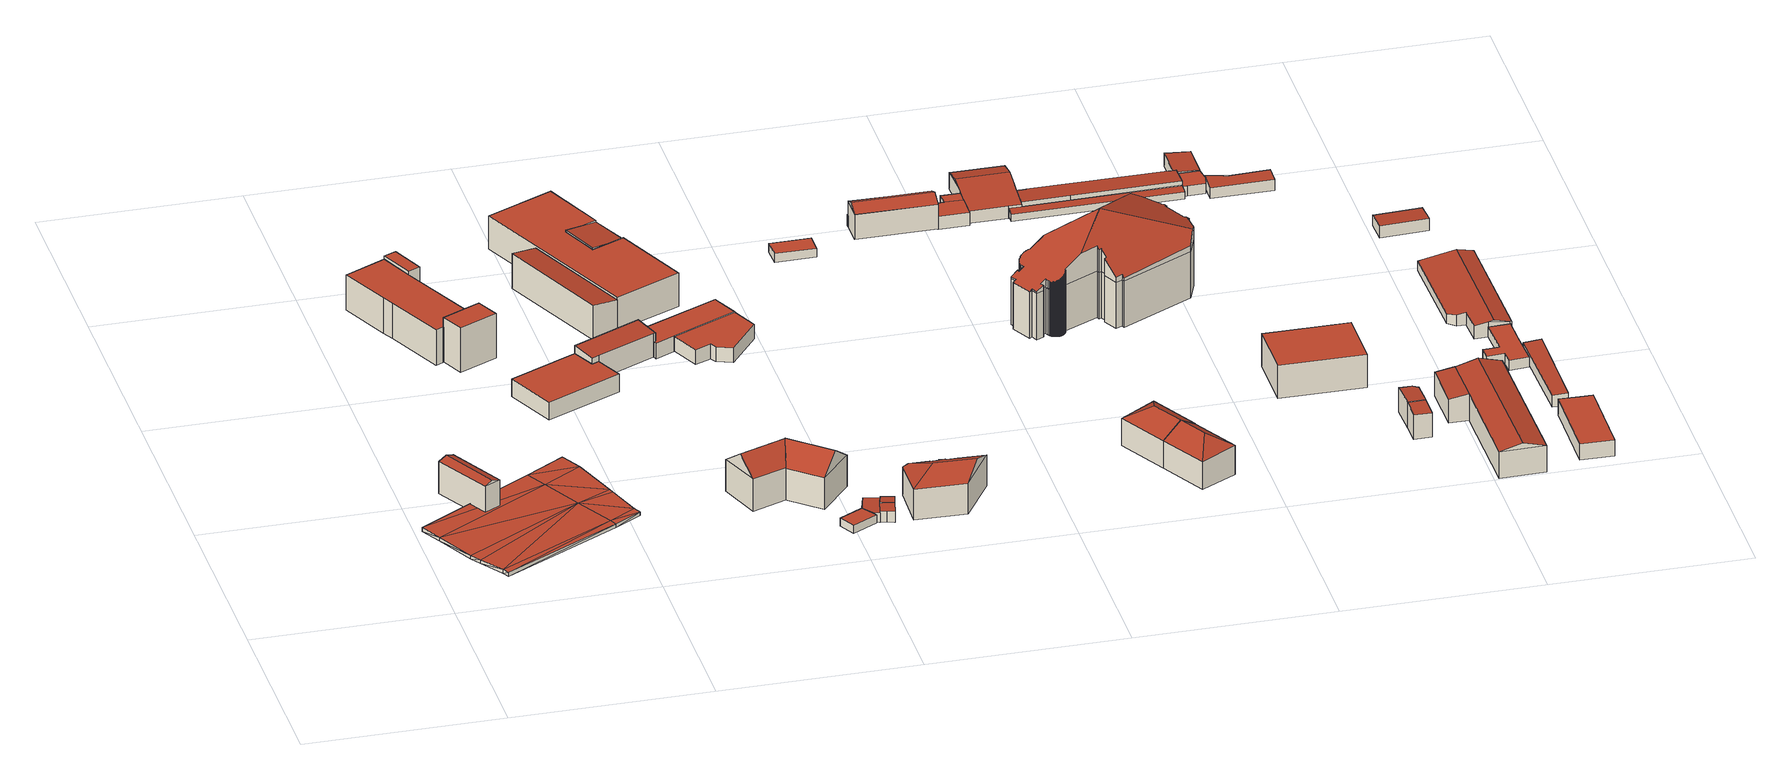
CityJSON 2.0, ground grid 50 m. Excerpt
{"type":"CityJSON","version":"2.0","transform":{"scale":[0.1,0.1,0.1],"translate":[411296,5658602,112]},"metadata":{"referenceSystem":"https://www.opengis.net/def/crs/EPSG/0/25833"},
"CityObjects":{
"building1":{"type":"Building","attributes":{"Dachtyp_tdc":"tdcGableRoof","Gemeindeschluessel":14612000,"Dachneigung":19.61,"QualitaetDacherkennung":80,"Geometrietyp2DReferenz":"3000","measuredHeight":9.45,"function":"31001_2000","roofType":"3100"},"geometry":[{"type":"Solid","lod":"2","boundaries":[[[[0,1,2,3]],[[1,4,5,2]],[[4,6,7,5]],[[6,0,3,7]],[[4,1,8]],[[0,6,9]],[[1,0,9,8]],[[6,4,8,9]],[[3,2,5,7]]]],"semantics":{"surfaces":[{"type":"WallSurface"},{"type":"RoofSurface"},{"type":"GroundSurface"}],"values":[[0,0,0,0,0,0,1,1,2]]}}]},
"building2":{"type":"Building","attributes":{"Stand_DGM":"2016","Stand_Basis-DLM":"2021","Gemeindeschluessel":"14612000","ObjektHoehe":1,"Stand_Laserscan":"2016","BodenHoehe":114.89,"Stand_3D-Stadtmodell":"2023","Geometrietyp2DReferenz":3000,"AbsoluteHoehe":115.89,"measuredHeight":1,"function":"53001_1800","roofType":"9999"},"geometry":[{"type":"MultiSurface","lod":"2","boundaries":[[[10,11,12]],[[10,12,13]],[[11,14,15]],[[11,15,12]],[[15,14,16]],[[14,17,18]],[[14,18,16]],[[17,19,20]],[[17,20,18]],[[21,22,11]],[[21,11,10]],[[22,23,14]],[[22,14,11]],[[14,23,24]],[[24,25,14]],[[14,25,17]],[[25,26,17]],[[17,26,19]],[[10,13,27]],[[10,27,28]],[[13,12,29]],[[13,29,27]],[[12,15,30]],[[12,30,29]],[[15,16,31]],[[15,31,30]],[[16,18,32]],[[16,32,31]],[[18,20,33]],[[18,33,32]],[[20,19,34]],[[20,34,33]],[[19,26,35]],[[19,35,34]],[[26,25,36]],[[26,36,35]],[[25,24,37]],[[25,37,36]],[[24,23,38]],[[24,38,37]],[[23,22,39]],[[23,39,38]],[[22,21,40]],[[22,40,39]],[[21,10,28]],[[21,28,40]],[[29,41,28]],[[27,29,28]],[[30,42,41]],[[29,30,41]],[[31,42,30]],[[32,43,42]],[[31,32,42]],[[33,34,43]],[[32,33,43]],[[41,39,40]],[[28,41,40]],[[42,38,39]],[[41,42,39]],[[37,38,42]],[[42,36,37]],[[43,36,42]],[[43,35,36]],[[34,35,43]]],"semantics":{"surfaces":[{"type":"RoofSurface"},{"type":"WallSurface"},{"type":"GroundSurface"}],"values":[0,0,0,0,0,0,0,0,0,0,0,0,0,0,0,0,0,0,1,1,1,1,1,1,1,1,1,1,1,1,1,1,1,1,1,1,1,1,1,1,1,1,1,1,1,1,2,2,2,2,2,2,2,2,2,2,2,2,2,2,2,2,2,2]}}]},
"building3":{"type":"Building","attributes":{"Dachtyp_tdc":"tdcPolyFlatRoof","Gemeindeschluessel":14612000,"Dachneigung":0,"QualitaetDacherkennung":85,"Geometrietyp2DReferenz":"3000","measuredHeight":9.42,"function":"31001_2000","roofType":"1000"},"geometry":[{"type":"Solid","lod":"2","boundaries":[[[[44,45,46,47]],[[45,48,49,46]],[[48,50,51,49]],[[50,52,53,51]],[[52,54,55,53]],[[54,56,57,55]],[[56,58,59,57]],[[58,44,47,59]],[[58,56,54,52,50,48,45,44]],[[47,46,49,51,53,55,57,59]]]],"semantics":{"surfaces":[{"type":"WallSurface"},{"type":"RoofSurface"},{"type":"GroundSurface"}],"values":[[0,0,0,0,0,0,0,0,1,2]]}}]},
"building4":{"type":"Building","attributes":{"Dachtyp_tdc":"tdcPolyFlatRoof","Gemeindeschluessel":14612000,"Dachneigung":0,"QualitaetDacherkennung":52,"Geometrietyp2DReferenz":"3000","measuredHeight":11.93,"function":"31001_2000","roofType":"1000"},"geometry":[{"type":"Solid","lod":"2","boundaries":[[[[60,61,62,63]],[[61,64,65,62]],[[64,66,67,65]],[[66,68,69,67]],[[68,60,63,69]],[[68,66,64,61,60]],[[63,62,65,67,69]]]],"semantics":{"surfaces":[{"type":"WallSurface"},{"type":"RoofSurface"},{"type":"GroundSurface"}],"values":[[0,0,0,0,0,1,2]]}}]},
"building5":{"type":"Building","attributes":{"Dachtyp_tdc":"tdcPolyFlatRoof","Gemeindeschluessel":14612000,"Dachneigung":0,"QualitaetDacherkennung":63,"Geometrietyp2DReferenz":"3000","measuredHeight":10.35,"function":"31001_2000","roofType":"1000"},"geometry":[{"type":"Solid","lod":"2","boundaries":[[[[70,71,53,55]],[[71,72,73,53]],[[72,74,75,73]],[[74,70,55,75]],[[74,72,71,70]],[[55,53,73,75]]]],"semantics":{"surfaces":[{"type":"WallSurface"},{"type":"RoofSurface"},{"type":"GroundSurface"}],"values":[[0,0,0,0,1,2]]}}]},
"building6":{"type":"Building","attributes":{"Dachtyp_tdc":"tdcPolyFlatRoof","Gemeindeschluessel":14612000,"Dachneigung":0,"QualitaetDacherkennung":86,"Geometrietyp2DReferenz":"3000","measuredHeight":4.82,"function":"31001_2000","roofType":"1000"},"geometry":[{"type":"Solid","lod":"2","boundaries":[[[[76,77,78,79]],[[77,80,81,78]],[[80,82,83,81]],[[82,84,85,83]],[[84,86,87,85]],[[86,76,79,87]],[[86,84,82,80,77,76]],[[79,78,81,83,85,87]]]],"semantics":{"surfaces":[{"type":"WallSurface"},{"type":"RoofSurface"},{"type":"GroundSurface"}],"values":[[0,0,0,0,0,0,1,2]]}}]},
"building7":{"type":"Building","attributes":{"Dachtyp_tdc":"tdcGableRoof","Gemeindeschluessel":14612000,"Dachneigung":36.83,"QualitaetDacherkennung":92,"Geometrietyp2DReferenz":"3000","measuredHeight":12.89,"function":"31001_9998","roofType":"3100"},"geometry":[{"type":"Solid","lod":"2","boundaries":[[[[88,89,90,91]],[[89,92,93,90]],[[92,94,95,93]],[[94,88,91,95]],[[92,89,96]],[[88,94,97]],[[89,88,97,96]],[[94,92,96,97]],[[91,90,93,95]]]],"semantics":{"surfaces":[{"type":"WallSurface"},{"type":"RoofSurface"},{"type":"GroundSurface"}],"values":[[0,0,0,0,0,0,1,1,2]]}}]},
"building8":{"type":"Building","attributes":{"Dachtyp_tdc":"tdcPolyFlatRoof","Gemeindeschluessel":14612000,"Dachneigung":5.26,"QualitaetDacherkennung":80,"Geometrietyp2DReferenz":"3000","measuredHeight":6.91,"function":"31001_2000","roofType":"2100"},"geometry":[{"type":"Solid","lod":"2","boundaries":[[[[98,99,100,101]],[[99,102,103,100]],[[102,104,105,103]],[[104,106,107,105]],[[106,108,109,107]],[[108,98,101,109]],[[108,106,104,102,99,98]],[[101,100,103,105,107,109]]]],"semantics":{"surfaces":[{"type":"WallSurface"},{"type":"RoofSurface"},{"type":"GroundSurface"}],"values":[[0,0,0,0,0,0,1,2]]}}]},
"building9":{"type":"Building","attributes":{"Dachtyp_tdc":"tdcPolyFlatRoof","Gemeindeschluessel":14612000,"Dachneigung":8.56,"QualitaetDacherkennung":90,"Geometrietyp2DReferenz":"3000","measuredHeight":9.34,"function":"31001_2000","roofType":"2100"},"geometry":[{"type":"Solid","lod":"2","boundaries":[[[[110,111,112,113]],[[110,114,115,111]],[[112,116,117,113]],[[111,115,116,112]],[[115,114,117,116]],[[114,110,113,117]]]],"semantics":{"surfaces":[{"type":"WallSurface"},{"type":"RoofSurface"},{"type":"GroundSurface"}],"values":[[0,1,2,0,0,0]]}}]},
"building10":{"type":"Building","attributes":{"Dachtyp_tdc":"tdcGableRoof","Gemeindeschluessel":14612000,"Dachneigung":36.32,"QualitaetDacherkennung":88,"Geometrietyp2DReferenz":"3000","measuredHeight":12.84,"function":"31001_9998","roofType":"3100"},"geometry":[{"type":"Solid","lod":"2","boundaries":[[[[118,119,120,90]],[[119,121,122,120]],[[121,123,93,122]],[[123,118,90,93]],[[121,119,124]],[[118,123,125]],[[119,118,125,124]],[[123,121,124,125]],[[90,120,122,93]]]],"semantics":{"surfaces":[{"type":"WallSurface"},{"type":"RoofSurface"},{"type":"GroundSurface"}],"values":[[0,0,0,0,0,0,1,1,2]]}}]},
"building11":{"type":"Building","attributes":{"Dachtyp_tdc":"tdcPolyFlatRoof","Gemeindeschluessel":14612000,"Dachneigung":0,"QualitaetDacherkennung":36,"Geometrietyp2DReferenz":"3000","measuredHeight":2.25,"function":"31001_9998","roofType":"1000"},"geometry":[{"type":"Solid","lod":"2","boundaries":[[[[126,127,128,129]],[[127,130,131,128]],[[130,132,133,131]],[[132,134,135,133]],[[134,126,129,135]],[[134,132,130,127,126]],[[129,128,131,133,135]]]],"semantics":{"surfaces":[{"type":"WallSurface"},{"type":"RoofSurface"},{"type":"GroundSurface"}],"values":[[0,0,0,0,0,1,2]]}}]},
"building12":{"type":"Building","attributes":{"Dachtyp_tdc":"tdcPolyFlatRoof","Gemeindeschluessel":14612000,"Dachneigung":0,"QualitaetDacherkennung":41,"Geometrietyp2DReferenz":"3000","measuredHeight":8.89,"function":"31001_2000","roofType":"1000"},"geometry":[{"type":"Solid","lod":"2","boundaries":[[[[136,137,138,139]],[[137,140,141,138]],[[140,142,112,141]],[[142,143,144,112]],[[143,145,146,144]],[[145,147,148,146]],[[147,149,150,148]],[[149,136,139,150]],[[149,147,145,143,142,140,137,136]],[[139,138,141,112,144,146,148,150]]]],"semantics":{"surfaces":[{"type":"WallSurface"},{"type":"RoofSurface"},{"type":"GroundSurface"}],"values":[[0,0,0,0,0,0,0,0,1,2]]}}]},
"building13":{"type":"Building","attributes":{"Dachtyp_tdc":"tdcPolyFlatRoof","Gemeindeschluessel":14612000,"Dachneigung":3.3,"QualitaetDacherkennung":66,"Geometrietyp2DReferenz":"3000","measuredHeight":2.5,"function":"31001_9998","roofType":"2100"},"geometry":[{"type":"Solid","lod":"2","boundaries":[[[[151,152,153,154]],[[152,155,156,153]],[[155,127,157,156]],[[155,152,151,158,159,127]],[[157,160,161,154,153,156]],[[127,159,160,157]],[[159,158,161,160]],[[158,151,154,161]]]],"semantics":{"surfaces":[{"type":"WallSurface"},{"type":"RoofSurface"},{"type":"GroundSurface"}],"values":[[0,0,0,1,2,0,0,0]]}}]},
"building14":{"type":"Building","attributes":{"Dachtyp_tdc":"tdcPolyFlatRoof","Gemeindeschluessel":14612000,"Dachneigung":5.05,"QualitaetDacherkennung":86,"Geometrietyp2DReferenz":"3000","measuredHeight":3.25,"function":"31001_9998","roofType":"2100"},"geometry":[{"type":"Solid","lod":"2","boundaries":[[[[162,163,164,165]],[[163,166,167,164]],[[166,168,169,167]],[[168,170,171,169]],[[170,162,165,171]],[[170,168,166,163,162]],[[165,164,167,169,171]]]],"semantics":{"surfaces":[{"type":"WallSurface"},{"type":"RoofSurface"},{"type":"GroundSurface"}],"values":[[0,0,0,0,0,1,2]]}}]},
"building15":{"type":"Building","attributes":{"name":"Buddhistische Andachtsstätte Giac Tue","Dachtyp_tdc":"tdcPolyFlatRoof","Gemeindeschluessel":14612000,"Dachneigung":5.62,"QualitaetDacherkennung":88,"Geometrietyp2DReferenz":"3000","measuredHeight":9.29,"function":"31001_3045","roofType":"2100"},"geometry":[{"type":"Solid","lod":"2","boundaries":[[[[172,173,174,175]],[[173,176,177,174]],[[176,178,179,177]],[[178,172,175,179]],[[178,176,173,172]],[[175,174,177,179]]]],"semantics":{"surfaces":[{"type":"WallSurface"},{"type":"RoofSurface"},{"type":"GroundSurface"}],"values":[[0,0,0,0,1,2]]}}]},
"building16":{"type":"Building","attributes":{"Dachtyp_tdc":"tdcPolyFlatRoof","Gemeindeschluessel":14612000,"Dachneigung":5.98,"QualitaetDacherkennung":60,"Geometrietyp2DReferenz":"3000","measuredHeight":3.23,"function":"31001_9998","roofType":"2100"},"geometry":[{"type":"Solid","lod":"2","boundaries":[[[[180,166,167,181]],[[166,163,164,167]],[[163,182,183,164]],[[182,180,181,183]],[[182,163,166,180]],[[181,167,164,183]]]],"semantics":{"surfaces":[{"type":"WallSurface"},{"type":"RoofSurface"},{"type":"GroundSurface"}],"values":[[0,0,0,0,1,2]]}}]},
"building17":{"type":"Building","attributes":{"Dachtyp_tdc":"tdcPolyFlatRoof","Gemeindeschluessel":14612000,"Dachneigung":0,"QualitaetDacherkennung":76,"Geometrietyp2DReferenz":"3000","measuredHeight":4.11,"function":"31001_2000","roofType":"1000"},"geometry":[{"type":"Solid","lod":"2","boundaries":[[[[184,185,107,109]],[[185,186,105,107]],[[186,187,188,105]],[[187,189,190,188]],[[189,191,192,190]],[[191,193,194,192]],[[193,184,109,194]],[[193,191,189,187,186,185,184]],[[109,107,105,188,190,192,194]]]],"semantics":{"surfaces":[{"type":"WallSurface"},{"type":"RoofSurface"},{"type":"GroundSurface"}],"values":[[0,0,0,0,0,0,0,1,2]]}}]},
"building18":{"type":"Building","attributes":{"Dachtyp_tdc":"tdcPolyFlatRoof","Gemeindeschluessel":14612000,"Dachneigung":0,"QualitaetDacherkennung":87,"Geometrietyp2DReferenz":"3000","measuredHeight":4.02,"function":"31001_2000","roofType":"1000"},"geometry":[{"type":"Solid","lod":"2","boundaries":[[[[195,196,197,198]],[[196,199,200,197]],[[199,201,202,200]],[[201,203,204,202]],[[203,205,206,204]],[[205,207,208,206]],[[207,195,198,208]],[[207,205,203,201,199,196,195]],[[198,197,200,202,204,206,208]]]],"semantics":{"surfaces":[{"type":"WallSurface"},{"type":"RoofSurface"},{"type":"GroundSurface"}],"values":[[0,0,0,0,0,0,0,1,2]]}}]},
"building19":{"type":"Building","attributes":{"Dachtyp_tdc":"tdcFreeFormRoof","Gemeindeschluessel":14612000,"Dachneigung":26.46,"QualitaetDacherkennung":82,"Geometrietyp2DReferenz":"3000","measuredHeight":11.21,"function":"31001_9998","roofType":"5000"},"geometry":[{"type":"Solid","lod":"2","boundaries":[[[[209,210,211,212]],[[210,213,214,211]],[[213,215,216,214]],[[215,217,218,216]],[[217,219,220,218]],[[219,221,222,220]],[[221,223,224,222]],[[223,225,226,224]],[[225,227,228,226]],[[227,229,230,228]],[[229,231,232,230]],[[231,209,212,232]],[[233,234,223,221]],[[219,235,233,221]],[[235,217,215,213,210,209,231,229,227,225,234,233]],[[225,223,234]],[[219,217,235]],[[212,211,214,216,218,220,222,224,226,228,230,232]]]],"semantics":{"surfaces":[{"type":"WallSurface"},{"type":"RoofSurface"},{"type":"GroundSurface"}],"values":[[0,0,0,0,0,0,0,0,0,0,0,0,1,1,1,0,0,2]]}}]},
"building20":{"type":"Building","attributes":{"Dachtyp_tdc":"tdcPolyFlatRoof","Gemeindeschluessel":14612000,"Dachneigung":0,"QualitaetDacherkennung":74,"Geometrietyp2DReferenz":"3000","measuredHeight":2.38,"function":"31001_9998","roofType":"1000"},"geometry":[{"type":"Solid","lod":"2","boundaries":[[[[236,237,238,239]],[[237,240,241,238]],[[240,242,243,241]],[[242,236,239,243]],[[242,240,237,236]],[[239,238,241,243]]]],"semantics":{"surfaces":[{"type":"WallSurface"},{"type":"RoofSurface"},{"type":"GroundSurface"}],"values":[[0,0,0,0,1,2]]}}]},
"building21":{"type":"Building","attributes":{"Gemeindeschluessel":14612000,"Geometrietyp2DReferenz":"3000","function":"31001_9998","roofType":"9999"},"children":["building21-1","building21-2"]},
"building21-1":{"type":"BuildingPart","attributes":{"Dachtyp_tdc":"tdcPolyFlatRoof","Dachneigung":0,"QualitaetDacherkennung":0,"Geometrietyp2DReferenz":"3000","measuredHeight":3,"roofType":"9999"},"parents":["building21"],"geometry":[{"type":"MultiSurface","lod":"2","boundaries":[[[244,245,246,247]],[[247,246,248,249]],[[246,245,250,248]],[[245,244,251,250]],[[249,248,250,251]],[[249,251,244,247]]],"semantics":{"surfaces":[{"type":"RoofSurface"},{"type":"WallSurface"},{"type":"GroundSurface"},{"type":"ClosureSurface","isClosure":"1","QuelleClosure":"LoD1Solid"}],"values":[0,1,1,1,2,3]}}]},
"building21-2":{"type":"BuildingPart","attributes":{"Dachtyp_tdc":"tdcGableRoof","Dachneigung":22.19,"QualitaetDacherkennung":88,"Geometrietyp2DReferenz":"3000","measuredHeight":8.11,"roofType":"3100"},"parents":["building21"],"geometry":[{"type":"MultiSurface","lod":"2","boundaries":[[[252,253,247,249,254]],[[255,256,257,251,244]],[[256,258,259,257]],[[258,252,254,259]],[[258,260,261,262]],[[263,264,261,260,265]],[[256,265,260,258]],[[255,263,265,256]],[[253,264,263,255]],[[252,262,261,264,253]],[[258,262,252]],[[254,249,251,257,259]]],"semantics":{"surfaces":[{"type":"WallSurface"},{"type":"RoofSurface"},{"type":"GroundSurface"}],"values":[0,0,0,0,1,1,0,0,0,0,0,2]}}]},
"building22":{"type":"Building","attributes":{"Dachtyp_tdc":"tdcHipAndGableRoof","Gemeindeschluessel":14612000,"Dachneigung":31.23,"QualitaetDacherkennung":86,"Geometrietyp2DReferenz":"3000","measuredHeight":10.65,"function":"31001_9998","roofType":"5000"},"geometry":[{"type":"Solid","lod":"2","boundaries":[[[[266,267,268,269]],[[267,270,271,268]],[[270,272,273,271]],[[272,266,269,273]],[[270,267,274]],[[266,272,275]],[[267,266,275,274]],[[272,270,274,275]],[[269,268,271,273]]]],"semantics":{"surfaces":[{"type":"WallSurface"},{"type":"RoofSurface"},{"type":"GroundSurface"}],"values":[[0,0,0,0,1,0,1,1,2]]}}]},
"building23":{"type":"Building","attributes":{"Dachtyp_tdc":"tdcHipAndGableRoof","Gemeindeschluessel":14612000,"Dachneigung":31.51,"QualitaetDacherkennung":86,"Geometrietyp2DReferenz":"3000","measuredHeight":10.65,"function":"31001_9998","roofType":"5000"},"geometry":[{"type":"Solid","lod":"2","boundaries":[[[[276,277,278,273]],[[277,279,280,278]],[[279,266,269,280]],[[266,276,273,269]],[[279,277,281]],[[276,266,275]],[[277,276,275,281]],[[266,279,281,275]],[[273,278,280,269]]]],"semantics":{"surfaces":[{"type":"WallSurface"},{"type":"RoofSurface"},{"type":"GroundSurface"}],"values":[[0,0,0,0,1,0,1,1,2]]}}]},
"building24":{"type":"Building","attributes":{"Gemeindeschluessel":14612000,"Geometrietyp2DReferenz":"3000","function":"31001_2000","roofType":"9999"},"children":["building24-1","building24-2"]},
"building24-1":{"type":"BuildingPart","attributes":{"Dachtyp_tdc":"tdcPolyFlatRoof","Dachneigung":0,"QualitaetDacherkennung":95,"Geometrietyp2DReferenz":"3000","measuredHeight":3.41,"roofType":"1000"},"parents":["building24"],"geometry":[{"type":"MultiSurface","lod":"2","boundaries":[[[282,283,284,285]],[[283,286,287,284]],[[286,288,289,287]],[[290,282,285,291]],[[290,288,286,283,282]],[[285,284,287,289,291]]],"semantics":{"surfaces":[{"type":"WallSurface"},{"type":"RoofSurface"},{"type":"GroundSurface"}],"values":[0,0,0,0,1,2]}}]},
"building24-2":{"type":"BuildingPart","attributes":{"Dachtyp_tdc":"tdcPolyFlatRoof","Dachneigung":0,"QualitaetDacherkennung":83,"Geometrietyp2DReferenz":"3000","measuredHeight":3.45,"roofType":"1000"},"parents":["building24"],"geometry":[{"type":"MultiSurface","lod":"2","boundaries":[[[292,293,294,295]],[[293,290,291,294]],[[296,297,289,288]],[[296,298,299,297]],[[298,292,295,299]],[[298,296,288,290,293,292]],[[295,294,291,289,297,299]]],"semantics":{"surfaces":[{"type":"WallSurface"},{"type":"RoofSurface"},{"type":"GroundSurface"}],"values":[0,0,0,0,0,1,2]}}]},
"building25":{"type":"Building","attributes":{"Dachtyp_tdc":"tdcFreeFormRoof","Gemeindeschluessel":14612000,"Dachneigung":10.6,"QualitaetDacherkennung":68,"Geometrietyp2DReferenz":"3000","measuredHeight":5.5,"function":"31001_2000","roofType":"5000"},"geometry":[{"type":"Solid","lod":"2","boundaries":[[[[300,301,302,303]],[[301,304,305,302]],[[304,306,307,305]],[[306,308,309,307]],[[308,310,311,309]],[[310,312,313,311]],[[312,314,315,313]],[[314,316,317,315]],[[318,319,306,304]],[[308,319,318,301,300,288,316,314,312,310]],[[316,288,320,317]],[[288,300,303,320]],[[304,301,318]],[[308,306,319]],[[317,320,303,302,305,307,309,311,313,315]]]],"semantics":{"surfaces":[{"type":"WallSurface"},{"type":"RoofSurface"},{"type":"GroundSurface"}],"values":[[0,0,0,0,0,0,0,0,1,1,0,0,0,0,2]]}}]},
"building26":{"type":"Building","attributes":{"name":"St. Petri","Dachtyp_tdc":"tdcFreeFormRoof","Gemeindeschluessel":14612000,"Dachneigung":22.37,"QualitaetDacherkennung":3,"Geometrietyp2DReferenz":"3000","measuredHeight":24.39,"function":"31001_3041","roofType":"5000"},"geometry":[{"type":"Solid","lod":"2","boundaries":[[[[321,322,323,324]],[[322,325,326,323]],[[325,327,328,326]],[[327,329,330,328]],[[329,331,332,330]],[[331,333,334,332]],[[333,335,336,334]],[[335,337,338,336]],[[337,339,340,338]],[[339,341,342,340]],[[343,344,345,346,347,348,349,350,351,352,353,354,355,356,357,358,359,360,361,362,363,364,365,366,367,368,369,370,371,372,373,374,375,376,377,378,379,380,381,382,383,384,385,386,387,388,389,390,391,392,393,394,395,396,397,398,399,400,401,402,403,404,405,406,407,408,409,410,411,412,413,414,415,416,417,418,419,420,421,422]],[[423,424,425,426,379,378,427,428,429,430,431,432]],[[433,434,435,436,437,438,439,440,427,378,441,442,443]],[[377,444,445,446,447,448,449,450,451,452,441,378]],[[453,442,441,452,454]],[[454,452,451,455]],[[455,451,450,456]],[[456,450,449,457]],[[457,449,448,458]],[[458,448,447,459]],[[459,447,446,460]],[[460,446,445,461]],[[461,445,444,462]],[[462,444,377,376,463]],[[464,433,443,465]],[[465,443,442,453]],[[337,428,427,440,339]],[[339,440,439,341]],[[341,439,438,466]],[[466,438,437,467]],[[467,437,436,468]],[[468,436,435,469]],[[469,435,434,470]],[[470,434,433,464]],[[327,423,432,329]],[[329,432,431,331]],[[331,431,430,333]],[[333,430,429,335]],[[335,429,428,337]],[[471,380,379,426,321]],[[321,426,425,322]],[[322,425,424,325]],[[325,424,423,327]],[[472,343,422,473]],[[473,422,421,474]],[[474,421,420,475]],[[475,420,419,476]],[[476,419,418,477]],[[477,418,417]],[[416,415,478]],[[478,415,414,479]],[[479,414,413,480]],[[480,413,412,481]],[[481,412,411,482]],[[482,411,410,483]],[[483,410,409,484]],[[484,409,408,485]],[[485,408,407,486]],[[487,406,405,488]],[[486,407,406,487]],[[488,405,404,489]],[[489,404,403,490]],[[490,403,402,491]],[[491,402,401,492]],[[492,401,400,493]],[[493,400,399,494]],[[494,399,398,495]],[[495,398,397,496]],[[496,397,396,497]],[[497,396,395,498]],[[498,395,394,499]],[[499,394,393,500]],[[500,393,392,501]],[[501,392,391,502]],[[502,391,390,503]],[[503,390,389,504]],[[504,389,388,505]],[[505,388,387,506]],[[506,387,386,507]],[[507,386,385,508]],[[508,385,384,509]],[[509,384,383,510]],[[510,383,382,511]],[[511,382,381,512]],[[512,381,380,471]],[[463,376,375,513]],[[513,375,374,514]],[[514,374,373,515]],[[515,373,372,516]],[[516,372,371,517]],[[517,371,370,518]],[[518,370,369,519]],[[519,369,368,520]],[[520,368,367,521]],[[521,367,366,522]],[[522,366,365,523]],[[523,365,364,524]],[[524,364,363,525]],[[525,363,362,526]],[[526,362,361,527]],[[527,361,360,528]],[[528,360,359,529]],[[529,359,358,530]],[[530,358,357,531]],[[531,357,356,532]],[[532,356,355,533]],[[533,355,354,534]],[[534,354,353,535]],[[535,353,352,536]],[[536,352,351,537]],[[537,351,350,538]],[[538,350,349,539]],[[539,349,348,540]],[[540,348,347,541]],[[541,347,346,542]],[[542,346,345,543]],[[543,345,344,544]],[[544,344,343,472]],[[342,545,546,547,548,549,550,551,552,553,554,555,556,557,558,559,560,561,562,563,564,565,566,567,568,569,570,571,572,573,574,575,576,577,578,579,580,581,582,583,584,585,586,587,588,589,590,591,592,593,594,595,596,597,598,599,600,601,602,603,604,605,606,607,608,609,610,611,612,613,614,615,616,617,618,619,620,621,622,623,624,625,626,627,628,629,630,631,632,633,634,635,636,637,638,324,323,326,328,330,332,334,336,338,340]],[[341,466,545,342]],[[466,467,546,545]],[[467,468,547,546]],[[468,469,548,547]],[[469,470,549,548]],[[470,464,550,549]],[[464,465,551,550]],[[465,453,552,551]],[[453,454,553,552]],[[454,455,554,553]],[[455,456,555,554]],[[456,457,556,555]],[[457,458,557,556]],[[458,459,558,557]],[[459,460,559,558]],[[460,461,560,559]],[[461,462,561,560]],[[462,463,562,561]],[[463,513,563,562]],[[513,514,564,563]],[[514,515,565,564]],[[515,516,566,565]],[[516,517,567,566]],[[517,518,568,567]],[[518,519,569,568]],[[519,520,570,569]],[[520,521,571,570]],[[521,522,572,571]],[[522,523,573,572]],[[523,524,574,573]],[[524,525,575,574]],[[525,526,576,575]],[[526,527,577,576]],[[527,528,578,577]],[[528,529,579,578]],[[529,530,580,579]],[[530,531,581,580]],[[531,532,582,581]],[[532,533,583,582]],[[533,534,584,583]],[[534,535,585,584]],[[535,536,586,585]],[[536,537,587,586]],[[537,538,588,587]],[[538,539,589,588]],[[539,540,590,589]],[[540,541,591,590]],[[541,542,592,591]],[[542,543,593,592]],[[543,544,594,593]],[[544,472,595,594]],[[472,473,596,595]],[[473,474,597,596]],[[474,475,598,597]],[[475,476,599,598]],[[476,477,600,599]],[[477,417,601,600]],[[417,416,602,601]],[[416,478,603,602]],[[478,479,604,603]],[[479,480,605,604]],[[480,481,606,605]],[[481,482,607,606]],[[482,483,608,607]],[[483,484,609,608]],[[484,485,610,609]],[[485,486,611,610]],[[486,487,612,611]],[[487,488,613,612]],[[488,489,614,613]],[[489,490,615,614]],[[490,491,616,615]],[[491,492,617,616]],[[492,493,618,617]],[[493,494,619,618]],[[494,495,620,619]],[[495,496,621,620]],[[496,497,622,621]],[[497,498,623,622]],[[498,499,624,623]],[[499,500,625,624]],[[500,501,626,625]],[[501,502,627,626]],[[502,503,628,627]],[[503,504,629,628]],[[504,505,630,629]],[[505,506,631,630]],[[506,507,632,631]],[[507,508,633,632]],[[508,509,634,633]],[[509,510,635,634]],[[510,511,636,635]],[[511,512,637,636]],[[512,471,638,637]],[[471,321,324,638]]]],"semantics":{"surfaces":[{"type":"WallSurface"},{"type":"RoofSurface"},{"type":"GroundSurface"}],"values":[[0,0,0,0,0,0,0,0,0,0,1,1,1,1,0,0,0,0,0,0,0,0,0,0,0,0,0,0,0,0,0,0,0,0,0,0,0,0,0,0,0,0,0,0,0,0,0,0,0,0,0,0,0,0,0,0,0,0,0,0,0,0,0,0,0,0,0,0,0,0,0,0,0,0,0,0,0,0,0,0,0,0,0,0,0,0,0,0,0,0,0,0,0,0,0,0,0,0,0,0,0,0,0,0,0,0,0,0,0,0,0,0,0,0,0,0,0,0,2,0,0,0,0,0,0,0,0,0,0,0,0,0,0,0,0,0,0,0,0,0,0,0,0,0,0,0,0,0,0,0,0,0,0,0,0,0,0,0,0,0,0,0,0,0,0,0,0,0,0,0,0,0,0,0,0,0,0,0,0,0,0,0,0,0,0,0,0,0,0,0,0,0,0,0,0,0,0,0,0,0,0,0,0,0,0,0,0,0,0,0,0,0,0,0]]}}]},
"building27":{"type":"Building","attributes":{"Dachtyp_tdc":"tdcPolyFlatRoof","Gemeindeschluessel":14612000,"Dachneigung":6.14,"QualitaetDacherkennung":76,"Geometrietyp2DReferenz":"3000","measuredHeight":2.26,"function":"31001_2000","roofType":"2100"},"geometry":[{"type":"Solid","lod":"2","boundaries":[[[[639,640,641,642]],[[640,643,644,641]],[[643,645,646,644]],[[645,647,648,646]],[[647,649,650,648]],[[649,639,642,650]],[[649,647,645,643,640,639]],[[642,641,644,646,648,650]]]],"semantics":{"surfaces":[{"type":"WallSurface"},{"type":"RoofSurface"},{"type":"GroundSurface"}],"values":[[0,0,0,0,0,0,1,2]]}}]},
"building28":{"type":"Building","attributes":{"Gemeindeschluessel":14612000,"Geometrietyp2DReferenz":"3000","function":"31001_2000","roofType":"9999"},"children":["building28-1","building28-2"]},
"building28-1":{"type":"BuildingPart","attributes":{"Dachtyp_tdc":"tdcPolyFlatRoof","Dachneigung":4.06,"QualitaetDacherkennung":68,"Geometrietyp2DReferenz":"3000","measuredHeight":3.73,"roofType":"2100"},"parents":["building28"],"geometry":[{"type":"MultiSurface","lod":"2","boundaries":[[[651,652,653,654]],[[652,655,656,653]],[[655,657,658,656]],[[657,659,660,658]],[[659,661,660]],[[662,663,664,665,666]],[[663,667,668,664]],[[667,651,654,668]],[[667,663,662,659,657,655,652,651]],[[654,653,656,658,660,665,664,668]]],"semantics":{"surfaces":[{"type":"WallSurface"},{"type":"RoofSurface"},{"type":"GroundSurface"}],"values":[0,0,0,0,0,0,0,0,1,2]}}]},
"building28-2":{"type":"BuildingPart","attributes":{"Dachtyp_tdc":"tdcPolyFlatRoof","Dachneigung":0,"QualitaetDacherkennung":0,"Geometrietyp2DReferenz":"3000","measuredHeight":3,"roofType":"9999"},"parents":["building28"],"geometry":[{"type":"MultiSurface","lod":"2","boundaries":[[[661,666,669,670,671]],[[671,670,672,673]],[[670,669,674,672]],[[669,666,665,674]],[[661,671,673,660]],[[673,672,674,665,660]],[[660,665,666,661]]],"semantics":{"surfaces":[{"type":"RoofSurface"},{"type":"WallSurface"},{"type":"GroundSurface"},{"type":"ClosureSurface","isClosure":"1","QuelleClosure":"LoD1Solid"}],"values":[0,1,1,1,1,2,3]}}]},
"building29":{"type":"Building","attributes":{"Dachtyp_tdc":"tdcPolyFlatRoof","Gemeindeschluessel":14612000,"Dachneigung":0,"QualitaetDacherkennung":78,"Geometrietyp2DReferenz":"3000","measuredHeight":8.88,"function":"31001_2000","roofType":"1000"},"geometry":[{"type":"Solid","lod":"2","boundaries":[[[[675,676,677,678]],[[676,679,680,677]],[[679,681,682,680]],[[681,675,678,682]],[[681,679,676,675]],[[678,677,680,682]]]],"semantics":{"surfaces":[{"type":"WallSurface"},{"type":"RoofSurface"},{"type":"GroundSurface"}],"values":[[0,0,0,0,1,2]]}}]},
"building30":{"type":"Building","attributes":{"Dachtyp_tdc":"tdcPolyFlatRoof","Gemeindeschluessel":14612000,"Dachneigung":4.47,"QualitaetDacherkennung":93,"Geometrietyp2DReferenz":"3000","measuredHeight":6.92,"function":"31001_2000","roofType":"2100"},"geometry":[{"type":"Solid","lod":"2","boundaries":[[[[683,684,685,686]],[[684,687,688,685]],[[687,689,690,688]],[[689,683,686,690]],[[689,687,684,683]],[[686,685,688,690]]]],"semantics":{"surfaces":[{"type":"WallSurface"},{"type":"RoofSurface"},{"type":"GroundSurface"}],"values":[[0,0,0,0,1,2]]}}]},
"building31":{"type":"Building","attributes":{"Dachtyp_tdc":"tdcPolyFlatRoof","Gemeindeschluessel":14612000,"Dachneigung":3.32,"QualitaetDacherkennung":89,"Geometrietyp2DReferenz":"3000","measuredHeight":6.92,"function":"31001_2000","roofType":"2100"},"geometry":[{"type":"Solid","lod":"2","boundaries":[[[[691,692,693,690]],[[692,694,695,693]],[[694,696,697,695]],[[696,698,686,697]],[[698,691,690,686]],[[698,696,694,692,691]],[[690,693,695,697,686]]]],"semantics":{"surfaces":[{"type":"WallSurface"},{"type":"RoofSurface"},{"type":"GroundSurface"}],"values":[[0,0,0,0,0,1,2]]}}]},
"building32":{"type":"Building","attributes":{"Dachtyp_tdc":"tdcPolyFlatRoof","Gemeindeschluessel":14612000,"Dachneigung":0,"QualitaetDacherkennung":88,"Geometrietyp2DReferenz":"3000","measuredHeight":2.72,"function":"31001_2000","roofType":"1000"},"geometry":[{"type":"Solid","lod":"2","boundaries":[[[[699,700,701,702]],[[700,703,704,701]],[[703,705,706,704]],[[705,707,708,706]],[[707,709,710,708]],[[709,699,702,710]],[[709,707,705,703,700,699]],[[702,701,704,706,708,710]]]],"semantics":{"surfaces":[{"type":"WallSurface"},{"type":"RoofSurface"},{"type":"GroundSurface"}],"values":[[0,0,0,0,0,0,1,2]]}}]},
"building33":{"type":"Building","attributes":{"Gemeindeschluessel":14612000,"Geometrietyp2DReferenz":"3000","function":"31001_2000","roofType":"9999"},"children":["building33-1","building33-2"]},
"building33-1":{"type":"BuildingPart","attributes":{"Dachtyp_tdc":"tdcPolyFlatRoof","Dachneigung":9.15,"QualitaetDacherkennung":97,"Geometrietyp2DReferenz":"3000","measuredHeight":7.14,"roofType":"2100"},"parents":["building33"],"geometry":[{"type":"MultiSurface","lod":"2","boundaries":[[[711,712,713,714,715]],[[712,716,717,713]],[[716,718,719,720,717]],[[718,716,712,711]],[[714,713,717,720]]],"semantics":{"surfaces":[{"type":"WallSurface"},{"type":"RoofSurface"},{"type":"GroundSurface"}],"values":[0,0,0,1,2]}}]},
"building33-2":{"type":"BuildingPart","attributes":{"Dachtyp_tdc":"tdcGableRoof","Dachneigung":14.37,"QualitaetDacherkennung":91,"Geometrietyp2DReferenz":"3000","measuredHeight":8.55,"roofType":"3100"},"parents":["building33"],"geometry":[{"type":"MultiSurface","lod":"2","boundaries":[[[721,722,723,724]],[[722,715,714,723]],[[719,725,726,720]],[[725,721,724,726]],[[721,725,727,728]],[[719,715,722,728,727]],[[727,725,719]],[[721,728,722]],[[724,723,714,720,726]]],"semantics":{"surfaces":[{"type":"WallSurface"},{"type":"RoofSurface"},{"type":"GroundSurface"}],"values":[0,0,0,0,1,1,0,0,2]}}]},
"building34":{"type":"Building","attributes":{"Dachtyp_tdc":"tdcPolyFlatRoof","Gemeindeschluessel":14612000,"Dachneigung":3.51,"QualitaetDacherkennung":81,"Geometrietyp2DReferenz":"3000","measuredHeight":3.33,"function":"31001_2000","roofType":"2100"},"geometry":[{"type":"Solid","lod":"2","boundaries":[[[[729,730,731,732]],[[730,733,734,731]],[[733,735,736,734]],[[735,737,738,736]],[[737,729,732,738]],[[737,735,733,730,729]],[[732,731,734,736,738]]]],"semantics":{"surfaces":[{"type":"WallSurface"},{"type":"RoofSurface"},{"type":"GroundSurface"}],"values":[[0,0,0,0,0,1,2]]}}]},
"building35":{"type":"Building","attributes":{"Dachtyp_tdc":"tdcPolyFlatRoof","Gemeindeschluessel":14612000,"Dachneigung":5.33,"QualitaetDacherkennung":74,"Geometrietyp2DReferenz":"3000","measuredHeight":3.36,"function":"31001_2000","roofType":"2100"},"geometry":[{"type":"Solid","lod":"2","boundaries":[[[[739,740,741,742]],[[740,743,744,741]],[[743,745,746,744]],[[745,747,748,746]],[[747,739,742,748]],[[747,745,743,740,739]],[[742,741,744,746,748]]]],"semantics":{"surfaces":[{"type":"WallSurface"},{"type":"RoofSurface"},{"type":"GroundSurface"}],"values":[[0,0,0,0,0,1,2]]}}]},
"building36":{"type":"Building","attributes":{"Dachtyp_tdc":"tdcPolyFlatRoof","Gemeindeschluessel":14612000,"Dachneigung":0,"QualitaetDacherkennung":35,"Geometrietyp2DReferenz":"3000","measuredHeight":4.43,"function":"31001_2000","roofType":"1000"},"geometry":[{"type":"Solid","lod":"2","boundaries":[[[[749,750,751,752]],[[750,753,754,751]],[[753,755,756,754]],[[755,757,758,756]],[[757,749,752,758]],[[757,755,753,750,749]],[[752,751,754,756,758]]]],"semantics":{"surfaces":[{"type":"WallSurface"},{"type":"RoofSurface"},{"type":"GroundSurface"}],"values":[[0,0,0,0,0,1,2]]}}]},
"building37":{"type":"Building","attributes":{"Dachtyp_tdc":"tdcPolyFlatRoof","Gemeindeschluessel":14612000,"Dachneigung":0,"QualitaetDacherkennung":55,"Geometrietyp2DReferenz":"3000","measuredHeight":2.75,"function":"31001_2000","roofType":"1000"},"geometry":[{"type":"Solid","lod":"2","boundaries":[[[[759,760,761,762]],[[760,763,764,761]],[[763,765,766,764]],[[765,767,768,766]],[[767,769,770,768]],[[769,771,772,770]],[[771,773,774,772]],[[773,775,776,774]],[[775,759,762,776]],[[775,773,771,769,767,765,763,760,759]],[[762,761,764,766,768,770,772,774,776]]]],"semantics":{"surfaces":[{"type":"WallSurface"},{"type":"RoofSurface"},{"type":"GroundSurface"}],"values":[[0,0,0,0,0,0,0,0,0,1,2]]}}]},
"building38":{"type":"Building","attributes":{"Dachtyp_tdc":"tdcPolyFlatRoof","Gemeindeschluessel":14612000,"Dachneigung":4.26,"QualitaetDacherkennung":79,"Geometrietyp2DReferenz":"3000","measuredHeight":3.41,"function":"31001_2000","roofType":"2100"},"geometry":[{"type":"Solid","lod":"2","boundaries":[[[[777,778,779,780]],[[778,781,782,779]],[[781,783,784,782]],[[783,777,780,784]],[[783,781,778,777]],[[780,779,782,784]]]],"semantics":{"surfaces":[{"type":"WallSurface"},{"type":"RoofSurface"},{"type":"GroundSurface"}],"values":[[0,0,0,0,1,2]]}}]},
"building39":{"type":"Building","attributes":{"Dachtyp_tdc":"tdcFreeFormRoof","Gemeindeschluessel":14612000,"Dachneigung":10.53,"QualitaetDacherkennung":75,"Geometrietyp2DReferenz":"3000","measuredHeight":4.3,"function":"31001_2000","roofType":"5000"},"geometry":[{"type":"Solid","lod":"2","boundaries":[[[[785,786,787,768]],[[786,788,789,787]],[[788,790,791,789]],[[790,792,793,791]],[[792,794,795,793]],[[794,796,797,795]],[[796,798,799,797]],[[798,800,770,799]],[[800,785,768,770]],[[800,798,796,801,802]],[[785,802,801,794,792,790,788,786]],[[796,794,801]],[[785,800,802]],[[768,787,789,791,793,795,797,799,770]]]],"semantics":{"surfaces":[{"type":"WallSurface"},{"type":"RoofSurface"},{"type":"GroundSurface"}],"values":[[0,0,0,0,0,0,0,0,0,1,1,0,0,2]]}}]},
"building40":{"type":"Building","attributes":{"Dachtyp_tdc":"tdcPolyFlatRoof","Gemeindeschluessel":14612000,"Dachneigung":4.23,"QualitaetDacherkennung":85,"Geometrietyp2DReferenz":"3000","measuredHeight":3.25,"function":"31001_2000","roofType":"2100"},"geometry":[{"type":"Solid","lod":"2","boundaries":[[[[803,804,805,806]],[[804,807,808,805]],[[807,809,810,808]],[[809,803,806,810]],[[809,807,804,803]],[[806,805,808,810]]]],"semantics":{"surfaces":[{"type":"WallSurface"},{"type":"RoofSurface"},{"type":"GroundSurface"}],"values":[[0,0,0,0,1,2]]}}]}
},
"vertices":[
[168,378,107],[92,518,107],[92,518,21],[168,378,21],[133,540,107],[133,540,21],[209,400,107],[209,400,21],[113,529,115],[188,389,115],
[307,520,39],[335,467,39],[433,527,39],[405,580,39],[389,365,39],[475,406,39],[479,395,39],[442,267,39],[508,307,39],[451,249,39],[518,289,39],[8,343,39],[36,290,39],[86,190,39],[103,165,39],[143,108,39],[152,91,39],[405,580,29],[307,520,29],[433,527,29],[475,406,29],[479,395,29],[508,307,29],[518,289,29],[451,249,29],[152,91,29],[143,108,29],[103,165,29],[86,190,29],[36,290,29],[8,343,29],[335,467,29],[389,365,29],[442,267,29],
[238,1115,104],[171,1260,104],[171,1260,9],[238,1115,9],[157,1289,104],[157,1289,9],[98,1415,104],[98,1415,9],[202,1464,104],[202,1464,9],[240,1379,104],[240,1379,9],[341,1163,104],[341,1163,9],[258,1124,104],[258,1124,9],
[285,1066,130],[258,1124,130],[258,1124,11],[285,1066,11],[341,1163,130],[341,1163,11],[355,1169,130],[355,1169,11],[382,1111,130],[382,1111,11],
[240,1379,113],[202,1464,113],[233,1477,113],[233,1477,9],[270,1393,113],[270,1393,9],
[431,802,58],[373,929,58],[373,929,10],[431,802,10],[544,1007,58],[544,1007,10],[571,949,58],[571,949,10],[589,958,58],[589,958,10],[621,888,58],[621,888,10],
[747,378,97],[901,435,97],[901,435,12],[747,378,12],[872,303,99],[872,303,12],[786,271,99],[786,271,12],[886,366,141],[767,322,141],
[589,958,73],[571,949,73],[571,949,9],[589,958,9],[544,1007,79],[544,1007,9],[717,1087,79],[717,1087,9],[744,1028,73],[744,1028,9],[739,1026,73],[739,1026,9],
[562,1445,93],[687,1165,93],[687,1165,10],[562,1445,10],[498,1416,104],[622,1136,104],[622,1136,10],[498,1416,10],
[901,435,96],[1026,329,96],[1026,329,12],[949,238,97],[949,238,12],[872,303,97],[987,283,140],[887,369,140],
[965,156,33],[1026,188,33],[1026,188,11],[965,156,11],[1047,157,33],[1047,157,11],[1052,149,33],[1052,149,11],[987,115,33],[987,115,11],
[686,1395,99],[769,1431,99],[769,1431,10],[686,1395,10],[854,1239,99],[854,1239,10],[687,1165,99],[490,1607,99],[490,1607,10],[658,1682,99],[658,1682,10],[727,1525,99],[727,1525,10],[646,1490,99],[646,1490,10],
[1069,189,35],[1061,153,35],[1061,153,10],[1069,189,10],[1047,157,34],[1047,157,10],[1026,188,10],[1078,221,35],[1039,233,33],[1039,233,10],[1078,221,10],
[1061,153,38],[1069,189,41],[1069,189,9],[1061,153,9],[1103,181,41],[1103,181,9],[1095,144,38],[1095,144,9],[1077,150,38],[1077,150,9],
[769,1431,95],[686,1395,104],[686,1395,11],[769,1431,11],[646,1490,104],[646,1490,11],[727,1525,95],[727,1525,11],
[1111,213,38],[1111,213,9],[1078,221,38],[1078,221,9],
[739,1026,51],[744,1028,51],[717,1087,51],[926,1181,51],[926,1181,9],[956,1114,51],[956,1114,9],[792,1040,51],[792,1040,9],[743,1017,51],[743,1017,9],
[873,969,50],[865,984,50],[865,984,10],[873,969,10],[825,967,50],[825,967,10],[792,1040,50],[792,1040,10],[956,1114,50],[956,1114,10],[986,1048,50],[986,1048,10],[913,954,50],[913,954,10],
[1249,278,83],[1249,265,89],[1249,265,8],[1249,278,8],[1276,264,89],[1276,264,8],[1275,261,91],[1275,261,8],[1344,258,91],[1344,258,8],[1270,141,91],[1270,141,8],[1140,145,91],[1140,145,8],[1144,265,84],[1144,265,8],[1208,263,91],[1208,263,8],[1208,266,89],[1208,266,8],[1233,266,89],[1233,266,8],[1233,278,83],[1233,278,8],[1202,204,120],[1157,264,91],[1308,200,120],
[1220,1377,36],[1119,1377,36],[1119,1377,12],[1220,1377,12],[1118,1427,36],[1118,1427,12],[1220,1427,36],[1220,1427,12],
[1423,1494,42],[1423,1502,42],[1326,1502,42],[1326,1494,42],[1326,1502,12],[1326,1494,12],[1423,1502,12],[1423,1494,12],
[1326,1434,79],[1326,1494,79],[1326,1434,12],[1423,1494,79],[1527,1494,79],[1527,1494,12],[1527,1433,79],[1527,1433,12],[1527,1467,93],[1326,1467,93],[1326,1434,80],[1423,1494,81],[1326,1494,82],[1527,1494,81],
[1761,230,85],[1693,355,85],[1693,355,12],[1761,230,12],[1783,404,91],[1783,404,12],[1851,279,91],[1851,279,12],[1767,335,119],[1810,256,119],
[1851,279,90],[1916,159,90],[1916,159,12],[1826,111,85],[1826,111,12],[1849,184,119],
[1556,1526,46],[1604,1525,46],[1604,1525,11],[1556,1526,11],[1604,1520,46],[1604,1520,11],[1604,1493,46],[1604,1493,11],[1557,1494,46],[1557,1494,11],
[1527,1433,46],[1527,1494,46],[1527,1494,11],[1527,1433,11],[1603,1452,46],[1603,1452,11],[1603,1432,46],[1603,1432,11],
[1604,1520,51],[1604,1525,52],[1604,1525,5],[1604,1520,5],[1601,1619,49],[1601,1619,5],[1734,1618,49],[1734,1618,5],[1733,1519,51],[1733,1519,5],[1733,1515,50],[1733,1515,5],[1733,1451,38],[1733,1451,5],[1701,1452,39],[1701,1452,5],[1603,1452,38],[1603,1452,5],[1603,1568,60],[1734,1568,60],[1604,1493,5],
[1730,1060,135],[1727,1067,135],[1727,1067,10],[1730,1060,10],[1732,1070,135],[1732,1070,10],[1726,1082,135],[1726,1082,10],[1721,1079,135],[1721,1079,10],[1702,1116,135],[1702,1116,10],[1718,1124,135],[1718,1124,10],[1714,1131,135],[1714,1131,10],[1893,1220,135],[1893,1220,10],[1956,1202,135],[1956,1202,10],[2000,1172,135],[2000,1172,10],[1655,896,156],[1657,895,156],[1658,893,156],[1659,892,156],[1660,891,156],[1661,889,157],[1663,888,157],[1665,887,158],[1666,886,158],[1668,886,159],[1670,885,159],[1671,885,160],[1673,884,161],[1675,884,162],[1677,884,162],[1679,884,163],[1680,884,164],[1682,885,165],[1684,885,166],[1685,886,167],[1687,887,168],[1688,888,168],[1690,889,169],[1691,890,170],[1692,891,171],[1693,893,172],[1694,894,172],[1695,895,173],[1696,897,174],[1697,898,174],[1697,900,175],[1698,902,176],[1698,903,176],[1698,904,176],[1742,926,201],[1812,1028,254],[1679,1034,197],[1642,1016,176],[1640,1017,175],[1638,1017,175],[1636,1017,174],[1635,1017,173],[1633,1017,173],[1631,1017,172],[1630,1017,171],[1628,1016,170],[1626,1016,169],[1625,1015,168],[1623,1014,168],[1622,1013,167],[1620,1013,166],[1619,1011,165],[1617,1010,164],[1616,1008,163],[1615,1006,162],[1614,1005,161],[1613,1004,161],[1612,1002,160],[1612,1000,159],[1611,999,159],[1611,997,158],[1610,995,158],[1610,994,157],[1610,992,157],[1610,990,157],[1611,989,156],[1611,987,156],[1612,984,156],[1616,975,156],[1603,968,149],[1601,974,149],[1583,965,139],[1591,949,139],[1583,945,135],[1609,893,135],[1616,897,139],[1624,882,139],[1642,891,149],[1638,899,149],[1651,906,156],[1726,1082,182],[1732,1070,193],[1727,1067,193],[1730,1060,199],[1933,1209,176],[1893,1220,152],[1714,1131,143],[1718,1124,150],[1702,1116,149],[1721,1079,182],[2045,1098,155],[2040,1106,155],[2034,1103,158],[2003,1162,159],[2009,1166,156],[2005,1174,156],[2000,1172,158],[1956,1202,169],[2033,1017,174],[2040,1035,168],[2041,1096,157],[1786,947,203],[1789,940,196],[1794,943,197],[1803,926,181],[1797,923,181],[1816,886,148],[1832,894,149],[1835,888,143],[2019,981,152],[2040,1035,135],[2019,981,135],[1835,888,135],[1832,894,135],[1816,886,135],[1797,923,135],[1803,926,135],[1794,943,135],[1789,940,135],[1786,947,135],[1698,904,135],[2045,1098,135],[2041,1096,135],[2005,1174,135],[2009,1166,135],[2003,1162,135],[2034,1103,135],[2040,1106,135],[1642,1016,135],[1655,896,135],[1651,906,135],[1638,899,135],[1642,891,135],[1624,882,135],[1616,897,135],[1591,949,135],[1583,965,135],[1601,974,135],[1603,968,135],[1616,975,135],[1612,984,135],[1611,987,135],[1611,989,135],[1610,990,135],[1610,992,135],[1610,994,135],[1610,995,135],[1611,997,135],[1611,999,135],[1612,1000,135],[1612,1002,135],[1613,1004,135],[1614,1005,135],[1615,1006,135],[1616,1008,135],[1617,1010,135],[1619,1011,135],[1620,1013,135],[1622,1013,135],[1623,1014,135],[1625,1015,135],[1626,1016,135],[1628,1016,135],[1630,1017,135],[1631,1017,135],[1633,1017,135],[1635,1017,135],[1636,1017,135],[1638,1017,135],[1640,1017,135],[1698,903,135],[1698,902,135],[1697,900,135],[1697,898,135],[1696,897,135],[1695,895,135],[1694,894,135],[1693,893,135],[1692,891,135],[1691,890,135],[1690,889,135],[1688,888,135],[1687,887,135],[1685,886,135],[1684,885,135],[1682,885,135],[1680,884,135],[1679,884,135],[1677,884,135],[1675,884,135],[1673,884,135],[1671,885,135],[1670,885,135],[1668,886,135],[1666,886,135],[1665,887,135],[1663,888,135],[1661,889,135],[1660,891,135],[1659,892,135],[1658,893,135],[1657,895,135],[2005,1174,10],[2009,1166,10],[2003,1162,10],[2034,1103,10],[2040,1106,10],[2045,1098,10],[2041,1096,10],[2040,1035,10],[2019,981,10],[1835,888,10],[1832,894,10],[1816,886,10],[1797,923,10],[1803,926,10],[1794,943,10],[1789,940,10],[1786,947,10],[1698,904,10],[1698,903,10],[1698,902,10],[1697,900,10],[1697,898,10],[1696,897,10],[1695,895,10],[1694,894,10],[1693,893,10],[1692,891,10],[1691,890,10],[1690,889,10],[1688,888,10],[1687,887,10],[1685,886,10],[1684,885,10],[1682,885,10],[1680,884,10],[1679,884,10],[1677,884,10],[1675,884,10],[1673,884,10],[1671,885,10],[1670,885,10],[1668,886,10],[1666,886,10],[1665,887,10],[1663,888,10],[1661,889,10],[1660,891,10],[1659,892,10],[1658,893,10],[1657,895,10],[1655,896,10],[1651,906,10],[1638,899,10],[1642,891,10],[1624,882,10],[1616,897,10],[1609,893,10],[1583,945,10],[1591,949,10],[1583,965,10],[1601,974,10],[1603,968,10],[1616,975,10],[1612,984,10],[1611,987,10],[1611,989,10],[1610,990,10],[1610,992,10],[1610,994,10],[1610,995,10],[1611,997,10],[1611,999,10],[1612,1000,10],[1612,1002,10],[1613,1004,10],[1614,1005,10],[1615,1006,10],[1616,1008,10],[1617,1010,10],[1619,1011,10],[1620,1013,10],[1622,1013,10],[1623,1014,10],[1625,1015,10],[1626,1016,10],[1628,1016,10],[1630,1017,10],[1631,1017,10],[1633,1017,10],[1635,1017,10],[1636,1017,10],[1638,1017,10],[1640,1017,10],[1642,1016,10],
[1701,1426,31],[1701,1452,34],[1701,1452,11],[1701,1426,11],[1733,1451,33],[1733,1451,11],[1851,1452,33],[1851,1452,11],[2119,1453,34],[2119,1453,11],[2119,1427,31],[2119,1427,11],
[2119,1453,45],[1851,1452,45],[1851,1452,7],[2119,1453,7],[1733,1451,45],[1733,1451,7],[1733,1515,40],[1733,1515,7],[1760,1515,40],[1760,1515,7],[1760,1515,37],[2103,1515,40],[2113,1515,40],[2113,1515,7],[2103,1515,7],[2103,1515,37],[2120,1515,40],[2120,1515,7],
[2001,1516,37],[1851,1517,37],[1760,1518,37],[1851,1517,7],[1760,1518,7],[2001,1516,7],
[2316,631,99],[2315,478,99],[2315,478,10],[2316,631,10],[2100,479,99],[2100,479,10],[2101,632,99],[2101,632,10],
[2406,282,74],[2407,226,70],[2407,226,5],[2406,282,5],[2363,226,70],[2363,226,5],[2362,281,74],[2362,281,5],
[2362,281,75],[2360,358,70],[2360,358,5],[2393,358,70],[2393,358,5],[2406,347,71],[2406,347,5],[2406,282,75],
[2131,1453,30],[2119,1453,30],[2119,1453,3],[2131,1453,3],[2120,1515,30],[2120,1515,3],[2177,1515,30],[2177,1515,3],[2182,1482,30],[2182,1482,3],[2176,1454,30],[2176,1454,3],
[2510,280,76],[2461,280,68],[2461,280,4],[2510,280,4],[2510,280,75],[2460,411,68],[2460,411,4],[2509,411,76],[2509,411,75],[2509,411,4],
[2626,4,75],[2512,3,75],[2512,3,4],[2626,4,4],[2623,412,75],[2623,412,4],[2566,412,90],[2569,4,90],
[2177,1515,32],[2120,1515,35],[2120,1515,2],[2177,1515,2],[2113,1515,36],[2113,1515,2],[2114,1604,36],[2114,1604,2],[2178,1604,32],[2178,1604,2],
[2181,1430,31],[2182,1482,35],[2182,1482,2],[2181,1430,2],[2235,1469,34],[2235,1469,2],[2336,1472,35],[2336,1472,2],[2336,1430,31],[2336,1430,2],
[2714,38,48],[2717,253,48],[2717,253,4],[2714,38,4],[2770,250,48],[2770,250,4],[2801,250,48],[2801,250,4],[2798,36,48],[2798,36,4],
[2656,517,30],[2612,515,30],[2612,515,3],[2656,517,3],[2611,548,30],[2611,548,3],[2652,550,30],[2652,550,3],[2649,647,30],[2649,647,3],[2703,648,30],[2703,648,3],[2704,576,30],[2704,576,3],[2707,487,30],[2707,487,3],[2658,484,30],[2658,484,3],
[2751,289,38],[2713,293,35],[2713,293,4],[2751,289,4],[2709,548,35],[2709,548,4],[2753,548,38],[2753,548,4],
[2649,647,43],[2615,646,37],[2615,646,3],[2614,713,37],[2614,713,3],[2590,713,33],[2590,713,3],[2571,730,29],[2571,730,3],[2566,986,29],[2566,986,3],[2702,988,36],[2702,988,3],[2706,648,36],[2706,648,3],[2703,648,36],[2660,987,46],[2664,647,46],
[2635,1212,35],[2637,1152,40],[2637,1152,7],[2635,1212,7],[2516,1147,40],[2516,1147,7],[2514,1207,35],[2514,1207,7]
]}
